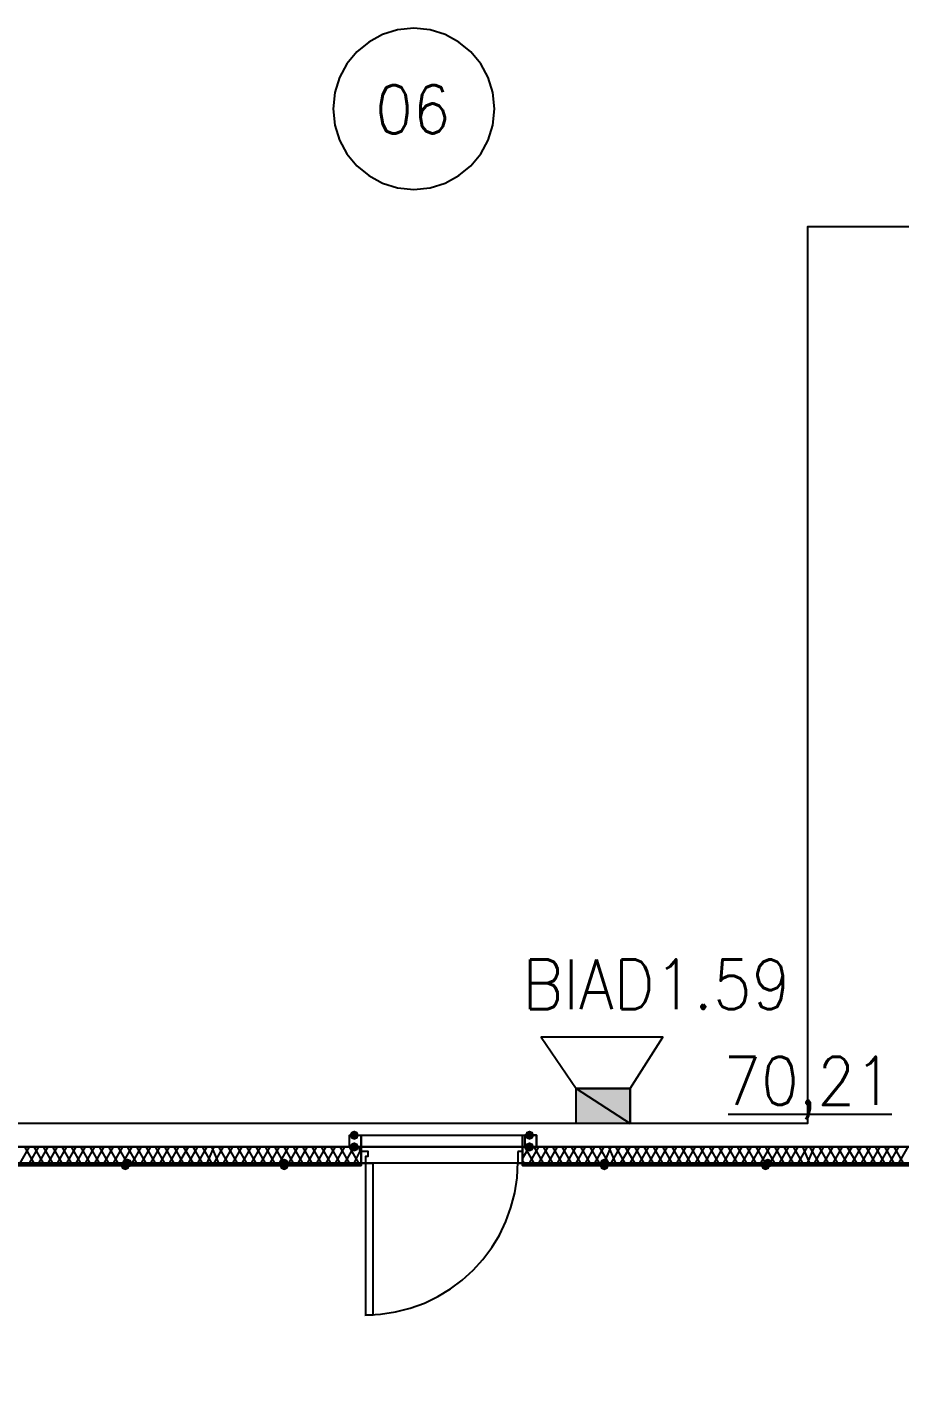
# Model space of a CAD drawing. Header units: millimetres. Extents: x 0 to 420, y 0 to 297.
# Drawn here: x 208.66 to 224.47, y 182.07 to 206.61 of the extents above; entities that cross this region are included whole.
import ezdxf

# ---------------------------------------------------------------- set-up
doc = ezdxf.new("R2010")
doc.units = ezdxf.units.MM
doc.layers.get('0').update_dxf_attribs({"linetype": 'CONTINUOUS'})
doc.styles.get("Standard").update_dxf_attribs({"font": 'STANDARD'})

msp = doc.modelspace()

# ---------------------------------------------------------------- hatches: boundary and pattern name
at = {"true_color": 0x000052}
h = msp.add_hatch(color=0, dxfattribs=at)
h.paths.add_polyline_path([(219.583001, 187.367333), (218.609334, 187.367333), (219.583001, 186.732333)], flags=0)
h.paths.add_polyline_path([(218.609334, 187.367333), (219.583001, 186.732333), (218.609334, 186.732333)], flags=0)
at = {"true_color": 0x000007}
for points in [[(214.672333, 186.520667), (214.647462, 186.460871), (214.587667, 186.436), (214.527871, 186.460871), (214.503, 186.520667), (214.527871, 186.580462), (214.587667, 186.605333), (214.647462, 186.580463)], [(217.847333, 186.520667), (217.822462, 186.460871), (217.762667, 186.436), (217.702871, 186.460871), (217.678, 186.520667), (217.702871, 186.580462), (217.762667, 186.605333), (217.822462, 186.580463)], [(214.672333, 186.309), (214.647462, 186.249204), (214.587667, 186.224333), (214.527871, 186.249204), (214.503, 186.309), (214.527871, 186.368796), (214.587667, 186.393667), (214.647462, 186.368796)], [(217.847333, 186.309), (217.822462, 186.249204), (217.762667, 186.224333), (217.702871, 186.249204), (217.678, 186.309), (217.702871, 186.368796), (217.762667, 186.393667), (217.822462, 186.368796)]]:
    msp.add_hatch(color=0, dxfattribs=at).paths.add_polyline_path(points, flags=0)
at = {"true_color": 0x0000fe}
for points in [[(210.523667, 185.970333), (210.498796, 185.910537), (210.439, 185.885667), (210.379204, 185.910537), (210.354333, 185.970333), (210.379204, 186.030129), (210.439, 186.055), (210.498796, 186.030129)], [(210.566, 186.012667), (210.541129, 185.952871), (210.481333, 185.928), (210.421538, 185.952871), (210.396667, 186.012667), (210.421537, 186.072462), (210.481333, 186.097333), (210.541129, 186.072463)], [(213.402333, 186.012667), (213.377462, 185.952871), (213.317667, 185.928), (213.257871, 185.952871), (213.233, 186.012667), (213.257871, 186.072462), (213.317667, 186.097333), (213.377462, 186.072463)], [(213.402333, 185.970333), (213.377462, 185.910537), (213.317667, 185.885667), (213.257871, 185.910537), (213.233, 185.970333), (213.257871, 186.030129), (213.317667, 186.055), (213.377462, 186.030129)], [(219.202, 186.012667), (219.177129, 185.952871), (219.117333, 185.928), (219.057538, 185.952871), (219.032667, 186.012667), (219.057537, 186.072462), (219.117333, 186.097333), (219.177129, 186.072463)], [(219.202, 185.970333), (219.177129, 185.910537), (219.117333, 185.885667), (219.057538, 185.910537), (219.032667, 185.970333), (219.057537, 186.030129), (219.117333, 186.055), (219.177129, 186.030129)], [(222.123, 185.970333), (222.098129, 185.910537), (222.038333, 185.885667), (221.978538, 185.910537), (221.953667, 185.970333), (221.978537, 186.030129), (222.038333, 186.055), (222.098129, 186.030129)], [(222.165333, 186.012667), (222.140462, 185.952871), (222.080667, 185.928), (222.020871, 185.952871), (221.996, 186.012667), (222.020871, 186.072462), (222.080667, 186.097333), (222.140462, 186.072463)]]:
    msp.add_hatch(color=0, dxfattribs=at).paths.add_polyline_path(points, flags=0)
at = {"true_color": 0x000007}
h = msp.add_hatch(color=0, dxfattribs=at)
h.paths.add_polyline_path([(214.714667, 186.012667), (207.645, 186.012667), (214.714667, 185.970333)], flags=0)
h.paths.add_polyline_path([(207.645, 186.012667), (214.714667, 185.970333), (207.645, 185.970333)], flags=0)
h = msp.add_hatch(color=0, dxfattribs=at)
h.paths.add_polyline_path([(225.001667, 186.012667), (217.635667, 186.012667), (225.001667, 185.970333)], flags=0)
h.paths.add_polyline_path([(217.635667, 186.012667), (225.001667, 185.970333), (217.635667, 185.970333)], flags=0)

# ---------------------------------------------------------------- linework, layer by layer
at = {"color": 0, "true_color": 0x00002b}
msp.add_lwpolyline([(207.645, 186.309), (224.747667, 186.309), (224.747667, 220.810667), (207.645, 220.810667)], close=True, dxfattribs=at)
at = {"color": 0, "true_color": 0x000007}
for points in [[(217.127667, 205.126167), (217.097995, 205.42051), (217.012894, 205.694662), (216.878238, 205.942749), (216.699899, 206.158899), (216.483749, 206.337238), (216.235662, 206.471894), (215.96151, 206.556995), (215.667167, 206.586667), (215.372823, 206.556995), (215.098671, 206.471894), (214.850584, 206.337238), (214.634434, 206.158899), (214.456095, 205.942749), (214.321439, 205.694662), (214.236339, 205.42051), (214.206667, 205.126167)], [(214.206667, 205.126167), (214.236339, 204.831823), (214.321439, 204.557671), (214.456095, 204.309584), (214.634434, 204.093434), (214.850584, 203.915095), (215.098671, 203.780439), (215.372823, 203.695339), (215.667167, 203.665667), (215.96151, 203.695339), (216.235662, 203.780439), (216.483749, 203.915095), (216.699899, 204.093434), (216.878238, 204.309584), (217.012894, 204.557671), (217.097995, 204.831823), (217.127667, 205.126167)], [(221.361, 186.901667), (224.324333, 186.901667)], [(214.714667, 186.436), (214.714667, 186.520667), (216.196333, 186.520667)], [(216.196333, 186.520667), (217.635667, 186.520667), (217.635667, 186.436)], [(214.714667, 186.309), (207.645, 186.309)], [(208.534, 186.012667), (208.703333, 186.309)], [(208.788, 186.012667), (208.618667, 186.309)], [(208.703333, 186.012667), (208.872667, 186.309)], [(208.957333, 186.012667), (208.788, 186.309)], [(208.872667, 186.012667), (209.042, 186.309)], [(209.126667, 186.012667), (208.957333, 186.309)], [(209.042, 186.012667), (209.211333, 186.309)], [(209.296, 186.012667), (209.126667, 186.309)], [(209.211333, 186.012667), (209.380667, 186.309)], [(209.465333, 186.012667), (209.296, 186.309)], [(209.380667, 186.012667), (209.55, 186.309)], [(209.634667, 186.012667), (209.465333, 186.309)], [(209.55, 186.012667), (209.719333, 186.309)], [(209.804, 186.012667), (209.634667, 186.309)], [(209.719333, 186.012667), (209.888667, 186.309)], [(209.973333, 186.012667), (209.804, 186.309)], [(209.888667, 186.012667), (210.058, 186.309)], [(210.142667, 186.012667), (209.973333, 186.309)], [(210.058, 186.012667), (210.227333, 186.309)], [(210.312, 186.012667), (210.142667, 186.309)], [(210.227333, 186.012667), (210.396667, 186.309)], [(210.481333, 186.012667), (210.312, 186.309)], [(210.396667, 186.012667), (210.566, 186.309)], [(210.650667, 186.012667), (210.481333, 186.309)], [(210.566, 186.012667), (210.735333, 186.309)], [(210.82, 186.012667), (210.650667, 186.309)], [(210.735333, 186.012667), (210.904667, 186.309)], [(210.989333, 186.012667), (210.82, 186.309)], [(210.904667, 186.012667), (211.074, 186.309)], [(211.158667, 186.012667), (210.989333, 186.309)], [(211.074, 186.012667), (211.243333, 186.309)], [(211.328, 186.012667), (211.158667, 186.309)], [(211.243333, 186.012667), (211.412667, 186.309)], [(211.497333, 186.012667), (211.328, 186.309)], [(211.412667, 186.012667), (211.582, 186.309)], [(211.666667, 186.012667), (211.497333, 186.309)], [(211.582, 186.012667), (211.751333, 186.309)], [(211.836, 186.012667), (211.666667, 186.309)], [(211.751333, 186.012667), (211.920667, 186.309)], [(212.005333, 186.012667), (211.836, 186.309)], [(211.920667, 186.012667), (212.047667, 186.309)], [(212.132333, 186.012667), (212.005333, 186.309)], [(212.047667, 186.012667), (212.217, 186.309)], [(212.301667, 186.012667), (212.132333, 186.309)], [(212.217, 186.012667), (212.386333, 186.309)], [(212.471, 186.012667), (212.301667, 186.309)], [(212.386333, 186.012667), (212.555667, 186.309)], [(212.640333, 186.012667), (212.471, 186.309)], [(212.555667, 186.012667), (212.725, 186.309)], [(212.809667, 186.012667), (212.640333, 186.309)], [(212.725, 186.012667), (212.894333, 186.309)], [(212.979, 186.012667), (212.809667, 186.309)], [(212.894333, 186.012667), (213.063667, 186.309)], [(213.148333, 186.012667), (212.979, 186.309)], [(213.063667, 186.012667), (213.233, 186.309)], [(213.317667, 186.012667), (213.148333, 186.309)], [(213.233, 186.012667), (213.402333, 186.309)], [(213.487, 186.012667), (213.317667, 186.309)], [(213.402333, 186.012667), (213.571667, 186.309)], [(213.656333, 186.012667), (213.487, 186.309)], [(213.571667, 186.012667), (213.741, 186.309)], [(213.825667, 186.012667), (213.656333, 186.309)], [(213.741, 186.012667), (213.910333, 186.309)], [(213.995, 186.012667), (213.825667, 186.309)], [(213.910333, 186.012667), (214.079667, 186.309)], [(214.164333, 186.012667), (213.995, 186.309)], [(214.079667, 186.012667), (214.249, 186.309)], [(214.333667, 186.012667), (214.164333, 186.309)], [(214.249, 186.012667), (214.418333, 186.309)], [(214.503, 186.012667), (214.333667, 186.309)], [(214.418333, 186.012667), (214.587667, 186.309)], [(214.672333, 186.012667), (214.503, 186.309)], [(214.587667, 186.012667), (214.714667, 186.266667)], [(214.714667, 186.182), (214.672333, 186.309)], [(216.196333, 186.309), (214.714667, 186.309), (214.714667, 186.436)], [(214.714667, 186.012667), (214.714667, 186.224333), (214.714667, 186.309)], [(214.714667, 186.309), (214.714667, 186.224333), (214.714667, 186.012667), (214.714667, 186.224333)], [(217.635667, 186.436), (217.635667, 186.309), (216.196333, 186.309)], [(217.635667, 186.097333), (217.762667, 186.309)], [(217.635667, 186.012667), (217.635667, 186.224333), (217.635667, 186.309)], [(217.635667, 186.309), (217.635667, 186.224333), (217.635667, 186.012667), (217.635667, 186.224333)], [(224.747667, 186.309), (217.635667, 186.309)], [(217.847333, 186.012667), (217.678, 186.309)], [(217.762667, 186.012667), (217.932, 186.309)], [(218.016667, 186.012667), (217.847333, 186.309)], [(217.932, 186.012667), (218.101333, 186.309)], [(218.186, 186.012667), (218.016667, 186.309)], [(218.101333, 186.012667), (218.270667, 186.309)], [(218.355333, 186.012667), (218.186, 186.309)], [(218.270667, 186.012667), (218.44, 186.309)], [(218.524667, 186.012667), (218.355333, 186.309)], [(218.44, 186.012667), (218.609333, 186.309)], [(218.694, 186.012667), (218.524667, 186.309)], [(218.609333, 186.012667), (218.778667, 186.309)], [(218.863333, 186.012667), (218.694, 186.309)], [(218.778667, 186.012667), (218.948, 186.309)], [(219.032667, 186.012667), (218.863333, 186.309)], [(218.948, 186.012667), (219.117333, 186.309)], [(219.202, 186.012667), (219.032667, 186.309)], [(219.117333, 186.012667), (219.244333, 186.309)], [(219.329, 186.012667), (219.202, 186.309)], [(219.244333, 186.012667), (219.413667, 186.309)], [(219.498333, 186.012667), (219.329, 186.309)], [(219.413667, 186.012667), (219.583, 186.309)], [(219.667667, 186.012667), (219.498333, 186.309)], [(219.583, 186.012667), (219.752333, 186.309)], [(219.837, 186.012667), (219.667667, 186.309)], [(219.752333, 186.012667), (219.921667, 186.309)], [(220.006333, 186.012667), (219.837, 186.309)], [(219.921667, 186.012667), (220.091, 186.309)], [(220.175667, 186.012667), (220.006333, 186.309)], [(220.091, 186.012667), (220.260333, 186.309)], [(220.345, 186.012667), (220.175667, 186.309)], [(220.260333, 186.012667), (220.429667, 186.309)], [(220.514333, 186.012667), (220.345, 186.309)], [(220.429667, 186.012667), (220.599, 186.309)], [(220.683667, 186.012667), (220.514333, 186.309)], [(220.599, 186.012667), (220.768333, 186.309)], [(220.853, 186.012667), (220.683667, 186.309)], [(220.768333, 186.012667), (220.937667, 186.309)], [(221.022333, 186.012667), (220.853, 186.309)], [(220.937667, 186.012667), (221.107, 186.309)], [(221.191667, 186.012667), (221.022333, 186.309)], [(221.107, 186.012667), (221.276333, 186.309)], [(221.361, 186.012667), (221.191667, 186.309)], [(221.276333, 186.012667), (221.445667, 186.309)], [(221.530333, 186.012667), (221.361, 186.309)], [(221.445667, 186.012667), (221.615, 186.309)], [(221.699667, 186.012667), (221.530333, 186.309)], [(221.615, 186.012667), (221.784333, 186.309)], [(221.869, 186.012667), (221.699667, 186.309)], [(221.784333, 186.012667), (221.953667, 186.309)], [(222.038333, 186.012667), (221.869, 186.309)], [(221.953667, 186.012667), (222.123, 186.309)], [(222.207667, 186.012667), (222.038333, 186.309)], [(222.123, 186.012667), (222.292333, 186.309)], [(222.377, 186.012667), (222.207667, 186.309)], [(222.292333, 186.012667), (222.461667, 186.309)], [(222.546333, 186.012667), (222.377, 186.309)], [(222.461667, 186.012667), (222.631, 186.309)], [(222.715667, 186.012667), (222.546333, 186.309)], [(222.631, 186.012667), (222.800333, 186.309)], [(222.842667, 186.012667), (222.715667, 186.309)], [(222.800333, 186.012667), (222.927333, 186.309)], [(223.012, 186.012667), (222.842667, 186.309)], [(222.927333, 186.012667), (223.096667, 186.309)], [(223.181333, 186.012667), (223.012, 186.309)], [(223.096667, 186.012667), (223.266, 186.309)], [(223.350667, 186.012667), (223.181333, 186.309)], [(223.266, 186.012667), (223.435333, 186.309)], [(223.52, 186.012667), (223.350667, 186.309)], [(223.435333, 186.012667), (223.604667, 186.309)], [(223.689333, 186.012667), (223.52, 186.309)], [(223.604667, 186.012667), (223.774, 186.309)], [(223.858667, 186.012667), (223.689333, 186.309)], [(223.774, 186.012667), (223.943333, 186.309)], [(224.028, 186.012667), (223.858667, 186.309)], [(223.943333, 186.012667), (224.112667, 186.309)], [(224.197333, 186.012667), (224.028, 186.309)], [(224.112667, 186.012667), (224.282, 186.309)], [(224.366667, 186.012667), (224.197333, 186.309)], [(224.282, 186.012667), (224.451333, 186.309)], [(224.536, 186.012667), (224.366667, 186.309)], [(224.451333, 186.012667), (224.620667, 186.309)], [(214.778167, 183.261), (215.061675, 183.275316), (215.336994, 183.317334), (215.602728, 183.38566), (215.857485, 183.478901), (216.09987, 183.595663), (216.328491, 183.734552), (216.541952, 183.894176), (216.738861, 184.073139), (216.917824, 184.270048), (217.077448, 184.483509), (217.216337, 184.71213), (217.333099, 184.954515), (217.42634, 185.209272), (217.494666, 185.475006), (217.536684, 185.750325), (217.551, 186.033833)], [(217.678, 186.012667), (217.635667, 186.055)], [(214.714667, 186.012667), (207.645, 186.012667), (214.714667, 186.012667), (207.645, 185.970333)], [(207.645, 186.012667), (214.714667, 186.012667)], [(225.001667, 185.970333), (217.635667, 185.970333), (225.001667, 186.012667), (217.635667, 186.012667)], [(217.635667, 186.012667), (224.747667, 186.012667)]]:
    msp.add_lwpolyline(points, dxfattribs=at)
at = {"color": 0, "true_color": 0x000005}
msp.add_lwpolyline([(133.011334, 138.006666), (237.236001, 138.006666), (243.924667, 138.006666), (243.924667, 144.060333), (260.942667, 144.060333), (260.942667, 138.006666), (372.745, 138.006666), (372.745, 186.732333), (265.091334, 186.732333), (258.487334, 186.732333), (258.487334, 163.279666), (257.979334, 163.279666), (257.979334, 181.017333), (251.079001, 181.017333), (240.453334, 181.017333), (240.453334, 202.988333), (236.177667, 202.988333), (235.204001, 202.988333), (222.800334, 202.988333), (222.800334, 186.732333), (125.560668, 186.732333)], dxfattribs=at)
at = {"color": 0, "true_color": 0x000052}
msp.add_lwpolyline([(219.583001, 187.367333), (219.583001, 186.732333), (218.609334, 186.732333), (218.609334, 187.367333), (219.583001, 187.367333), (220.175667, 188.298666), (217.974334, 188.298666), (218.609334, 187.367333)], dxfattribs=at)
for points in [[(219.583001, 187.367333), (218.609334, 187.367333), (219.583001, 186.732333)], [(218.609334, 187.367333), (219.583001, 186.732333), (218.609334, 186.732333)]]:
    msp.add_lwpolyline(points, close=True, dxfattribs=at)
at = {"color": 0, "true_color": 0x000007}
for points in [[(214.503, 186.520667), (214.714667, 186.520667), (214.714667, 186.309), (214.503, 186.309), (214.503, 186.520667), (214.714667, 186.520667), (214.714667, 186.309), (214.503, 186.309)], [(217.635667, 186.520667), (217.889667, 186.520667), (217.889667, 186.309), (217.635667, 186.309)], [(217.678, 186.520667), (217.678, 186.309), (217.889667, 186.309), (217.889667, 186.520667)], [(214.714667, 186.224333), (214.714667, 186.012667), (214.799333, 186.012667), (214.799333, 186.139667), (214.841667, 186.139667), (214.841667, 186.224333)], [(217.551, 186.224333), (217.551, 186.139667), (217.551, 186.012667), (217.635667, 186.012667), (217.635667, 186.224333)], [(214.714667, 186.012667), (207.645, 186.012667), (214.714667, 185.970333)], [(207.645, 186.012667), (214.714667, 185.970333), (207.645, 185.970333)], [(214.714667, 186.012667), (214.714667, 185.970333), (207.645, 185.970333), (207.645, 186.012667), (214.714667, 186.012667), (207.645, 186.012667), (207.645, 185.970333), (214.714667, 185.970333)], [(214.799333, 183.261), (214.799333, 186.012667), (214.926333, 186.012667), (214.926333, 183.261)], [(225.001667, 186.012667), (217.635667, 186.012667), (225.001667, 185.970333)], [(217.635667, 186.012667), (225.001667, 185.970333), (217.635667, 185.970333)], [(217.635667, 185.970333), (225.001667, 185.970333), (225.001667, 186.012667), (217.635667, 186.012667)], [(217.635667, 185.970333), (225.001667, 185.970333), (225.001667, 186.012667), (217.635667, 186.012667)]]:
    msp.add_lwpolyline(points, close=True, dxfattribs=at)
at = {"color": 0, "true_color": 0x000008}
msp.add_lwpolyline([(121.200333, 186.012667), (121.200333, 138.895667), (242.654667, 138.895667), (242.654667, 186.012667)], close=True, dxfattribs=at)

# ---------------------------------------------------------------- texts
at = {"color": 0, "true_color": 0x000007, "attachment_point": 1}
for s, insert, char_height, width in [('06', (214.96867, 205.553699), 0.872032, 1.06581688), ('BIAD1.59', (217.635674, 189.708206), 0.90154, 4.70804214), ('70,21', (221.27633, 187.943034), 0.872032, 2.56764984)]:
    msp.add_mtext(s, dxfattribs=dict(at, insert=insert, char_height=char_height, width=width))

doc.saveas('drawing.dxf')
